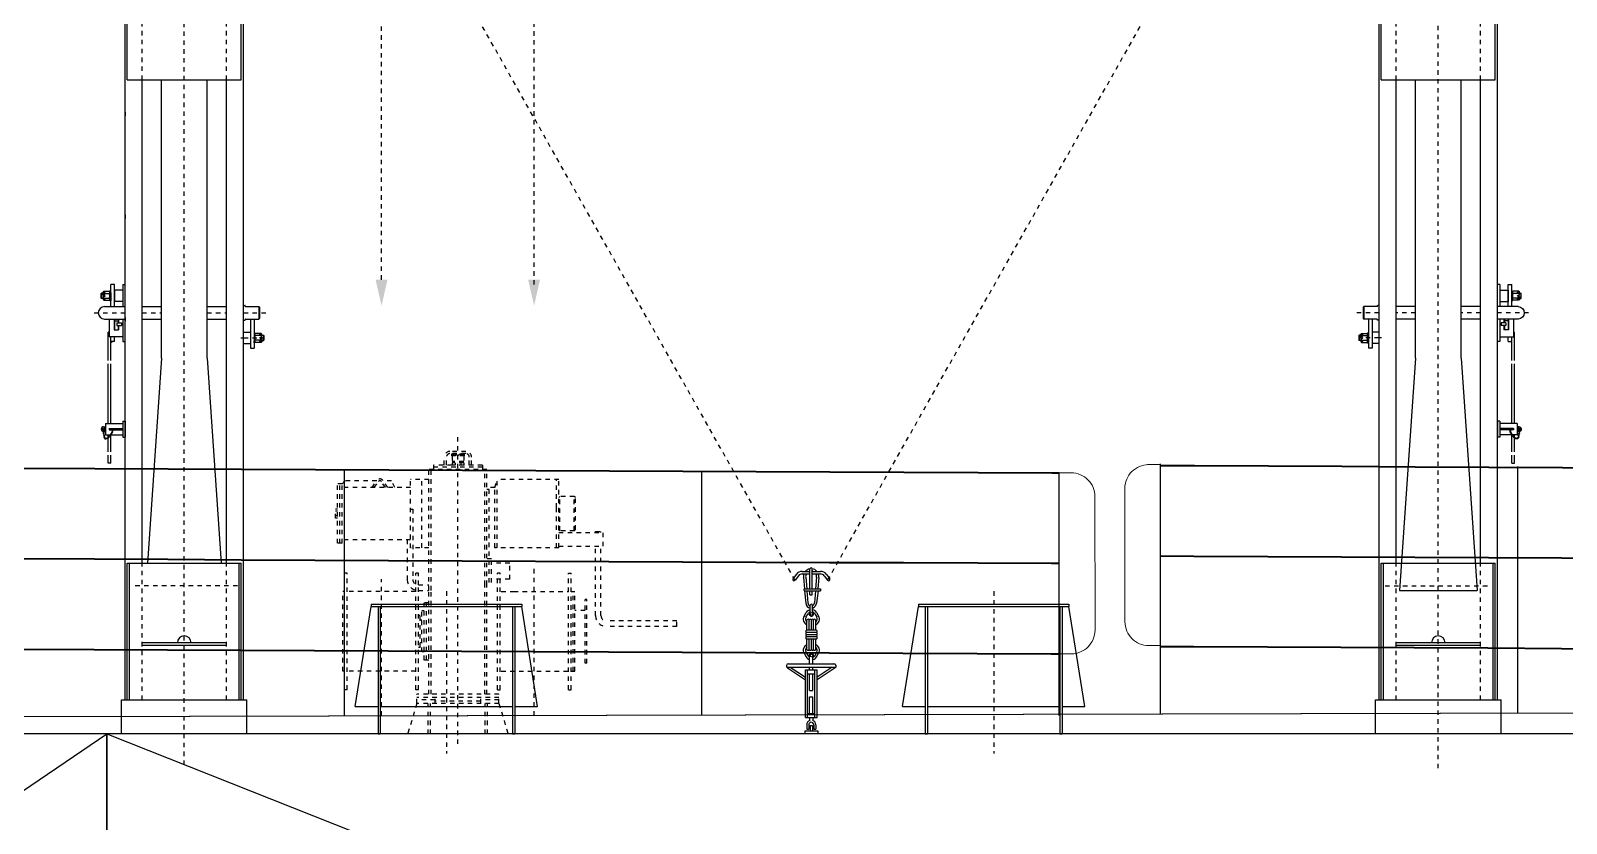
# Model space of a CAD drawing. Header units: millimetres. Extents: x -4 to 3776, y -4 to 4079.
# Drawn here: x 308.68 to 343.21, y 494.45 to 512.28 of the extents above; entities that cross this region are included whole.
import ezdxf
from ezdxf import colors
from ezdxf.entities.mleader import LeaderData, LeaderLine
from ezdxf.math import Vec2, Vec3

# ---------------------------------------------------------------- set-up
doc = ezdxf.new("R2010")
doc.units = ezdxf.units.MM
for name, pattern in [('CEN1', [2, 1, -0.4, 0.2, -0.4]), ('CENTER', [2, 1.25, -0.25, 0.25, -0.25]), ('CENTERX2', [4, 2.5, -0.5, 0.5, -0.5]), ('DASHED', [0.75, 0.5, -0.25]), ('PHANTOM', [2.5, 1.25, -0.25, 0.25, -0.25, 0.25, -0.25]), ('PHANTOM2', [1.25, 0.625, -0.125, 0.125, -0.125, 0.125, -0.125])]:
    doc.linetypes.add(name, pattern=pattern)
for name, color, linetype in [('03-input', 3, 'Continuous'), ('05-center', 6, 'CEN1'), ('06-text', 2, 'Continuous'), ('BK_kedu', 255, 'Continuous'), ('EDGE', 7, 'Continuous'), ('ER', 7, 'Continuous'), ('FURN', 4, 'Continuous'), ('HOLD3', 7, 'Continuous')]:
    doc.layers.add(name, color=color, linetype=linetype)
doc.layers.add('MODIFY_O_3', color=6, linetype='PHANTOM2', lineweight=13)
doc.layers.add('边界线', color=1, linetype='Continuous', lineweight=40)
doc.styles.get("Standard").update_dxf_attribs({"font": 'arial.ttf'})

# ---------------------------------------------------------------- blocks, each defined once
blk = doc.blocks.new('A$C2B2C7553')
at = {"layer": '03-input', "color": 3, "linetype": 'PHANTOM'}
for p, q in [((572.5, 1283.7), (502.5, 1283.7)), ((430, 1223.7), (430, 1203.7)), ((512, 1223.7), (430, 1223.7)), ((645, 1213.7), (430, 1213.7)), ((477.5, 1223.7), (477.5, 1258.7)), ((487.5, 1223.7), (487.5, 1258.7)), ((572.5, 1273.7), (502.5, 1273.7)), ((563, 1223.7), (505.6, 1223.7)), ((516.9, 1271.7), (510, 1263.7)), ((510, 1271.7), (510, 1263.7)), ((565, 1271.7), (510, 1271.7)), ((565, 1263.7), (510, 1263.7)), ((512, 1263.7), (512, 1239.9)), ((563, 1239.9), (512, 1239.9)), ((563, 1233.7), (512, 1233.7)), ((512, 1233.7), (512, 1223.7)), ((523.8, 1263.7), (516.9, 1271.7)), ((518.7, 1239.9), (518.7, 1233.7)), ((530.6, 1271.7), (523.8, 1263.7)), ((524.9, 1233.7), (524.9, 1223.7)), ((537.5, 1263.7), (530.6, 1271.7)), ((537.5, 1263.7), (544.4, 1271.7)), ((544.4, 1271.7), (551.2, 1263.7)), ((550.1, 1233.7), (550.1, 1223.7)), ((551.2, 1263.7), (558.1, 1271.7)), ((556.3, 1239.9), (556.3, 1233.7)), ((558.1, 1271.7), (565, 1263.7)), ((563, 1263.7), (563, 1239.9)), ((563, 1233.7), (563, 1223.7)), ((645, 1223.7), (563, 1223.7)), ((565, 1271.7), (565, 1263.7)), ((587.5, 1223.7), (587.5, 1258.7)), ((597.5, 1223.7), (597.5, 1258.7)), ((645, 1223.7), (645, 1203.7)), ((30, 1140.7), (40.9, 1154.4)), ((181.4, 1154.4), (40.9, 1154.4)), ((160.9, 1125.7), (182.5, 1155.9)), ((170.7, 1125.7), (189, 1151.3)), ((220.3, 1125.7), (202, 1151.3)), ((230.2, 1125.7), (208.6, 1155.9)), ((246.5, 1154.4), (209.6, 1154.4)), ((260.2, 1125.7), (246.5, 1154.4)), ((330, 860.6), (330, 1160.7)), ((410, 1160.7), (330, 1160.7)), ((380, 860.7), (380, 1160.7)), ((410, 673.7), (410, 1203.7)), ((665, 1203.7), (410, 1203.7)), ((420, 673.7), (420, 1203.7)), ((655, 697.7), (655, 1203.7)), ((665, 697.7), (665, 1203.7)), ((700, 1125.7), (710, 1160.7)), ((710, 860.7), (710, 1160.7)), ((980, 1160.7), (710, 1160.7)), ((970, 1036.7), (970, 1160.7)), ((980, 860.7), (980, 1160.7)), ((30, 1140.7), (10, 1140.7)), ((10, 880.7), (10, 1140.7)), ((20, 880.7), (20, 1140.7)), ((30, 880.7), (30, 1140.7)), ((330, 1125.7), (30, 1125.7)), ((700, 1125.7), (665, 1125.7)), ((675, 1116.4), (665, 1116.4)), ((675, 707.7), (675, 1116.4)), ((700, 860.7), (700, 1125.7)), ((985, 1085.7), (980, 1080.7)), ((985, 935.7), (985, 1085.7)), ((1048, 1085.7), (985, 1085.7)), ((1053, 1080.7), (1048, 1085.7)), ((1048, 935.7), (1048, 1085.7)), ((1053, 940.7), (1053, 1080.7)), ((10, 1030.7), (0, 1030.7)), ((0, 990.7), (0, 1030.7)), ((10, 1020.7), (0, 1020.7)), ((330, 1030.2), (339.5, 1030.2)), ((339.5, 1030.2), (339.5, 721.7)), ((970, 860.7), (970, 1036.7)), ((10, 1000.7), (0, 1000.7)), ((10, 990.7), (0, 990.7)), ((30, 880.7), (10, 880.7)), ((330, 895.7), (30, 895.7)), ((315.5, 895.7), (315.5, 721.7)), ((985, 935.7), (980, 940.7)), ((980, 927.5), (1175, 927.5)), ((1048, 935.7), (985, 935.7)), ((1053, 940.7), (1048, 935.7)), ((1141, 927.5), (1141, 932.5)), ((1141, 932.5), (1165, 932.5)), ((1165, 927.5), (1165, 932.5)), ((1175, 867.5), (1175, 927.5)), ((410, 860.7), (330, 860.7)), ((685, 812.5), (665, 812.5)), ((685, 707.7), (685, 812.5)), ((980, 860.7), (700, 860.7)), ((980, 867.5), (1175, 867.5)), ((1141, 563.5), (1141, 867.5)), ((1165, 563.5), (1165, 867.5)), ((52.5, 749.7), (40.5, 749.7)), ((40.5, 237.7), (40.5, 749.7)), ((52.5, 237.7), (52.5, 749.7)), ((352.5, 700.3), (352.5, 749.7)), ((364.5, 749.7), (352.5, 749.7)), ((364.5, 697.7), (364.5, 749.7)), ((765, 792.5), (685, 792.5)), ((710.5, 237.7), (710.5, 749.7)), ((722.5, 749.7), (710.5, 749.7)), ((722.5, 237.7), (722.5, 749.7)), ((765, 722.5), (765, 792.5)), ((1022.5, 749.7), (1034.5, 749.7)), ((1022.5, 237.7), (1022.5, 749.7)), ((1034.5, 237.7), (1034.5, 749.7)), ((352.5, 237.7), (352.5, 700.3)), ((364.5, 697.7), (410, 697.7)), ((364.5, 237.7), (364.5, 697.7)), ((364.5, 673.7), (410, 673.7)), ((410, 217.7), (410, 673.7)), ((420, 217.7), (420, 673.7)), ((655, 217.7), (655, 697.7)), ((665, 217.7), (665, 697.7)), ((765, 722.5), (685, 722.5)), ((710.5, 707.7), (710.5, 722.5)), ((722.5, 707.7), (722.5, 722.5)), ((40.5, 668.7), (32.5, 668.7)), ((32.5, 318.7), (32.5, 668.7)), ((352.5, 668.7), (52.5, 668.7)), ((410, 619.2), (390, 619.2)), ((390, 368.2), (390, 619.2)), ((400, 368.2), (400, 619.2)), ((727.5, 668.7), (781.1, 668.7)), ((782.5, 668.7), (1022.5, 668.7)), ((1034.5, 668.7), (1049.8, 668.7)), ((1042.5, 318.7), (1042.5, 668.7)), ((1049.8, 318.7), (1049.8, 668.7)), ((1102.5, 633.7), (1095.8, 633.7)), ((1095.8, 353.7), (1095.8, 633.7)), ((1102.5, 353.7), (1102.5, 633.7)), ((372.5, 563.7), (364.5, 563.7)), ((372.5, 423.7), (372.5, 563.7)), ((380, 543.7), (372.5, 543.7)), ((390, 583.7), (380, 583.7)), ((380, 403.7), (380, 583.7)), ((1095.8, 585.2), (1049.8, 585.2)), ((1497.5, 539.5), (1189, 539.5)), ((1497.5, 515.5), (1497.5, 539.5)), ((1497.5, 515.5), (1189, 515.5)), ((372.5, 423.7), (364.5, 423.7)), ((380, 443.7), (372.5, 443.7)), ((390, 403.7), (380, 403.7)), ((410, 368.2), (390, 368.2)), ((1095.8, 402.2), (1049.8, 402.2)), ((1102.5, 353.7), (1095.8, 353.7)), ((40.5, 318.7), (32.5, 318.7)), ((352.5, 318.7), (52.5, 318.7)), ((727.5, 318.7), (1022.5, 318.7)), ((1034.5, 318.7), (1049.8, 318.7)), ((52.5, 237.7), (40.5, 237.7)), ((364.5, 237.7), (352.5, 237.7)), ((522.5, 217.7), (357.5, 217.7)), ((357.5, 177.7), (357.5, 217.7)), ((717.5, 203.7), (357.5, 203.7)), ((437.5, 177.7), (437.5, 203.7)), ((717.5, 217.7), (522.5, 217.7)), ((637.5, 177.7), (637.5, 203.7)), ((710.5, 237.7), (722.5, 237.7)), ((717.5, 177.7), (717.5, 217.7)), ((1022.5, 237.7), (1034.5, 237.7)), ((357.5, 177.7), (317.5, 43.7)), ((437.5, 193.7), (357.5, 193.7)), ((717.5, 177.7), (357.5, 177.7)), ((407.5, 43.7), (407.5, 177.7)), ((417.5, 43.7), (417.5, 177.7)), ((637.5, 187.7), (437.5, 187.7)), ((717.5, 193.7), (637.5, 193.7)), ((657.5, 43.7), (657.5, 177.7)), ((667.5, 43.7), (667.5, 177.7)), ((717.5, 177.7), (757.5, 43.7)), ((757.5, 43.7), (317.5, 43.7))]:
    blk.add_line(p, q, dxfattribs=at)
for centre, radius, start, end in [((502.5, 1258.7), 25, 90, 180), ((572.5, 1258.7), 25, 0, 90), ((502.5, 1258.7), 15, 90, 180), ((572.5, 1258.7), 15, 0, 90), ((195.5, 1146.6), 16, 35.55571, 144.44429), ((195.5, 1146.6), 8, 35.55571, 144.44429), ((363.5, 721.7), 48, 180, 256.75199), ((363.5, 721.7), 24, 180, 242.72039), ((1189, 563.5), 48, 180, 270), ((1189, 563.5), 24, 180, 270)]:
    blk.add_arc(centre, radius, start, end, dxfattribs=at)
at = {"layer": '05-center'}
for p, q in [((537.5, 0), (537.5, 1345.4)), ((872.5, 124.1), (872.5, 778)), ((202.5, 124.1), (202.5, 722.7))]:
    blk.add_line(p, q, dxfattribs=at)
blk = doc.blocks.new('STOP2_0_0')
at = {"layer": '03-input', "color": 3, "linetype": 'Continuous'}
for p, q in [((-362.4, 87), (-363.9, 85.5)), ((-363.9, 64.5), (-363.9, 85.5)), ((-362.4, 87), (-362.4, 63)), ((-355.5, 87), (-362.4, 87)), ((-355.5, 77.8), (-355.5, 91.5)), ((-348.6, 91.5), (-355.5, 91.5)), ((-355.5, 88.2), (-348.6, 88.2)), ((-348.6, 77.8), (-355.5, 77.8)), ((-348.6, 72.2), (-355.5, 72.2)), ((-355.5, 72.2), (-355.5, 58.5)), ((-352.7, 94.8), (-328.8, 94.8)), ((-352.7, 84.9), (-328.8, 84.9)), ((-322, 97), (-326, 97)), ((-326, 97), (-326, 87.5)), ((-326, 75), (-326, 89.8)), ((-326, 87.5), (-326, 62.5)), ((-326, 75), (-326, 60.2)), ((-322, 27.5), (-322, 125)), ((-306, 125), (-322, 125)), ((-322, 87.5), (-322, 97)), ((-322, 87.5), (-322, 62.5)), ((-306, 27.5), (-306, 125)), ((-270, 100), (-306, 100)), ((-306, 100), (-306, 50)), ((-270, 125), (-270, 27.5)), ((-270, 125), (-260, 125)), ((-260, 27.5), (-260, 125)), ((-363.9, 64.5), (-362.4, 63)), ((-355.5, 63), (-362.4, 63)), ((-355.5, 61.8), (-348.6, 61.8)), ((-348.6, 58.5), (-355.5, 58.5)), ((-352.7, 65.1), (-328.8, 65.1)), ((-352.7, 55.2), (-328.8, 55.2)), ((-349.6, 27.5), (-260, 27.5)), ((-326, 53), (-326, 62.5)), ((-322, 53), (-326, 53)), ((-322, 62.5), (-322, 53)), ((-270, 50), (-306, 50)), ((-185, 27.5), (-100, 27.5)), ((100, 27.5), (185, 27.5)), ((260, 32.5), (265.5, 32.5)), ((269.5, 27.5), (327, 27.5)), ((327, 27.5), (327, -27.5)), ((330, 24.5), (327, 27.5)), ((330, 24.5), (330, -24.5)), ((-349.6, -27.5), (-260, -27.5)), ((-330, -27.5), (-330, -105)), ((-308, -27.5), (-308, -75)), ((-306, -27.5), (-306, -75)), ((-306, -35), (-290, -35)), ((-296, -44), (-296, -56)), ((-296, -44), (-276, -44)), ((-296, -56), (-276, -56)), ((-290, -27.5), (-290, -44)), ((-290, -56), (-290, -75)), ((-288, -27.5), (-288, -44)), ((-288, -56), (-288, -75)), ((-276, -44), (-276, -56)), ((-270, -27.5), (-270, -125)), ((-260, -125), (-260, -27.5)), ((-260, -125), (-260, -27.5)), ((-185, -27.5), (-100, -27.5)), ((100, -27.5), (185, -27.5)), ((260, -32.5), (265.5, -32.5)), ((267.5, -29.5), (267.5, -30.5)), ((269.5, -27.5), (327, -27.5)), ((290, -27.5), (290, -155)), ((306, -27.5), (306, -155)), ((330, -24.5), (327, -27.5)), ((-334, -209.3), (-334, -85)), ((-330, -85), (-334, -85)), ((-270, -105), (-330, -105)), ((-322, -209.3), (-322, -105)), ((-322, -130.5), (-316.5, -125)), ((-306, -125), (-322, -125)), ((-308, -75), (-288, -75)), ((-306, -125), (-306, -105)), ((-270, -125), (-260, -125)), ((260, -85), (290, -85)), ((310, -88), (306, -88)), ((306, -88), (306, -97.5)), ((306, -97.5), (306, -122.5)), ((306, -132), (306, -122.5)), ((310, -132), (306, -132)), ((310, -97.5), (310, -88)), ((310, -97.5), (310, -122.5)), ((310, -122.5), (310, -132)), ((339.5, -98), (347.5, -98)), ((339.5, -122), (347.5, -122)), ((347.5, -98), (347.5, -122)), ((347.5, -98), (349, -99.5)), ((349, -120.5), (347.5, -122)), ((349, -99.5), (349, -120.5)), ((260, -135), (290, -135)), ((290, -155), (306, -155)), ((-334, -485), (-334, -224.3)), ((-322, -485), (-322, -224.3)), ((-359, -510), (-355.7, -518)), ((-357.2, -518), (-357.2, -520.9)), ((-356.1, -527.1), (-355.6, -530)), ((-354.7, -526.8), (-355.7, -520.9)), ((-354.2, -518), (-354.2, -520.9)), ((-354.1, -529.7), (-352.5, -535.6)), ((-354, -500), (-346, -500)), ((-354, -520), (-346, -520)), ((-354, -535.8), (-353.5, -538.7)), ((-353.2, -526.6), (-352.7, -529.5)), ((-352, -500), (-352, -520)), ((-352, -538.4), (-351.7, -544.7)), ((-351, -535.3), (-350.5, -538.2)), ((-346, -485), (-346, -535)), ((-346, -485), (-270, -485)), ((-346, -535), (-270, -535)), ((-334, -609.3), (-334, -535)), ((-330, -507), (-270, -507)), ((-330, -507), (-330, -513)), ((-330, -513), (-270, -513)), ((-327.3, -536.7), (-329.5, -538.6)), ((-322, -533.8), (-326.3, -537.8)), ((-321.7, -530.5), (-323.3, -533)), ((-322, -609.3), (-322, -535)), ((-319.2, -532.1), (-320.8, -534.6)), ((-317.3, -525.9), (-320.5, -531.3)), ((-317.6, -522.6), (-318.7, -525.4)), ((-316.1, -514.3), (-316.6, -517.2)), ((-315.1, -517.5), (-316.2, -523.2)), ((-314.8, -523.7), (-315.9, -526.5)), ((-314.6, -514.6), (-312.7, -507)), ((-313.1, -514.9), (-313.6, -517.8)), ((-270, -475), (-270, -545)), ((-270, -475), (-260, -475)), ((-260, -475), (-260, -545)), ((-353.1, -545.2), (-352, -548)), ((-350.6, -547.4), (-347.8, -551.3)), ((-350.3, -544.1), (-349.2, -546.9)), ((-348.1, -552.7), (-345.3, -553.5)), ((-347.4, -549.8), (-344.5, -550.6)), ((-344.9, -552), (-339.5, -551.1)), ((-339.9, -549.7), (-337.1, -548.8)), ((-339, -552.5), (-336.2, -551.7)), ((-333, -546.9), (-336.6, -550.3)), ((-332.4, -543.6), (-334.2, -545.9)), ((-330, -545.5), (-331.9, -547.8)), ((-331.2, -544.6), (-328.5, -539.8)), ((-325.3, -538.9), (-327.5, -540.9)), ((-270, -545), (-260, -545)), ((-334, -660), (-334, -624.3)), ((-322, -660), (-334, -660)), ((-322, -660), (-322, -624.3))]:
    blk.add_line(p, q, dxfattribs=at)
at = {"layer": '03-input', "color": 3, "linetype": 'CENTER'}
for p, q in [((248.5, -110), (260, -110)), ((-359, -505.2), (-359, -514.6))]:
    blk.add_line(p, q, dxfattribs=at)
at = {"layer": '03-input', "color": 3, "linetype": 'CEN1', "ltscale": 0.4}
blk.add_line((260, -110), (350.7, -110), dxfattribs=at)
at = {"layer": '03-input', "color": 3, "linetype": 'Continuous'}
blk.add_circle((-359, -510), 3, dxfattribs=at)
for centre, radius, start, end in [((-348, 87.9), 8.34, 124.75177, 154.75177), ((-348, 91.7), 8.34, 205.24823, 235.24823), ((-340.8, 76.1), 14.8, 143.65013, 173.65013), ((-340.8, 73.9), 14.8, 186.34987, 216.34987), ((-349.3, 89.8), 1.78, 292.55303, 67.44697), ((-351.5, 75), 3.99, 316.39718, 43.60282), ((-331.8, 89.8), 5.78, 301.12449, 58.87551), ((-344.9, 75), 18.9, 328.48507, 31.51493), ((-349.6, 0), 27.5, 90, 270), ((-348, 58.3), 8.34, 124.75177, 154.75177), ((-348, 62.1), 8.34, 205.24823, 235.24823), ((-349.3, 60.2), 1.78, 292.55303, 67.44697), ((-331.8, 60.2), 5.78, 301.12449, 58.87551), ((265.5, 30.5), 2, 345.52249, 90), ((269.4, 29.5), 2, 165.52249, 270), ((265.5, -30.5), 2, 270, 0), ((269.5, -29.5), 2, 90, 180), ((-354, -510), 10, 90, 270), ((-355.7, -518), 1.5, 0, 180), ((-355.7, -520.9), 1.5, 180, 0), ((-354.7, -526.8), 1.5, 10.18533, 190.18533), ((-354.1, -529.7), 1.5, 190.18533, 10.18533), ((-352.5, -535.6), 1.5, 10.18533, 190.18533), ((-352, -538.4), 1.5, 190.18533, 10.18533), ((-328.5, -539.8), 1.5, 132.5261, 312.5261), ((-326.3, -537.8), 1.5, 312.5261, 132.5261), ((-322, -533.8), 1.5, 147.418, 327.418), ((-320.5, -531.3), 1.5, 327.418, 147.418), ((-317.3, -525.9), 1.5, 158.29627, 338.29627), ((-316.2, -523.2), 1.5, 338.29627, 158.29627), ((-315.1, -517.5), 1.5, 169.9656, 349.9656), ((-314.6, -514.6), 1.5, 349.9656, 169.9656), ((-351.7, -544.7), 1.5, 21.18135, 201.18135), ((-350.6, -547.4), 1.5, 201.18135, 21.18135), ((-347.8, -551.3), 1.5, 74.5736, 254.5736), ((-344.9, -552), 1.5, 254.5736, 74.5736), ((-339.5, -551.1), 1.5, 106.46423, 286.46423), ((-336.6, -550.3), 1.5, 286.46423, 106.46423), ((-333, -546.9), 1.5, 140.93892, 320.93892), ((-331.2, -544.6), 1.5, 320.93892, 140.93892)]:
    blk.add_arc(centre, radius, start, end, dxfattribs=at)
at = {"layer": '05-center', "ltscale": 0.4}
for p, q in [((-394.8, 0), (-260, 0)), ((-185, 0), (-100, 0)), ((100, 0), (185, 0)), ((260, 0), (359, 0))]:
    blk.add_line(p, q, dxfattribs=at)
blk = doc.blocks.new('GB6178$NUTS$24-1')
at = {"layer": '03-input', "color": 3, "linetype": 'Continuous'}
for p, q in [((-19.8, 26.7), (-19.8, 2.8)), ((-2.8, 29.5), (-16.5, 29.5)), ((-16.5, 22.6), (-16.5, 29.5)), ((0, 0), (-14.8, 0)), ((-13.2, 29.5), (-13.2, 22.6)), ((-9.9, 26.7), (-9.9, 2.8)), ((-2.8, 22.6), (-2.8, 29.5)), ((0, 0), (14.8, 0)), ((2.8, 29.5), (16.5, 29.5)), ((2.8, 22.6), (2.8, 29.5)), ((9.9, 26.7), (9.9, 2.8)), ((13.2, 29.5), (13.2, 22.6)), ((16.5, 22.6), (16.5, 29.5)), ((19.8, 26.7), (19.8, 2.8))]:
    blk.add_line(p, q, dxfattribs=at)
for centre, radius, start, end in [((-12.9, 22), 8.34, 115.24823, 145.24823), ((-14.8, 5.8), 5.78, 211.12449, 328.87551), ((-14.8, 23.3), 1.78, 202.55303, 337.44697), ((-16.7, 22), 8.34, 34.75177, 64.75177), ((-1.1, 14.8), 14.8, 96.34987, 126.34987), ((0, 18.9), 18.9, 238.48507, 301.51493), ((0, 25.5), 3.99, 226.39718, 313.60282), ((1.1, 14.8), 14.8, 53.65013, 83.65013), ((16.7, 22), 8.34, 115.24823, 145.24823), ((14.8, 5.8), 5.78, 211.12449, 328.87551), ((14.8, 23.3), 1.78, 202.55303, 337.44697), ((12.9, 22), 8.34, 34.75177, 64.75177)]:
    blk.add_arc(centre, radius, start, end, dxfattribs=at)
blk.add_point((0, 0), dxfattribs=at)
blk = doc.blocks.new('A$C5D240B4B')
at = {"layer": '03-input', "color": 3, "linetype": 'Continuous'}
blk.add_point((685, 735), dxfattribs=at)
blk.add_point((685, 735), dxfattribs=at)
at = {"layer": '03-input', "color": 3, "linetype": 'Continuous', "xscale": -1}
blk.add_blockref('STOP2_0_0', (359, 660), dxfattribs=at)
at = {"layer": '03-input', "color": 3, "linetype": 'Continuous', "rotation": 90}
blk.add_blockref('GB6178$NUTS$24-1', (49, 550), dxfattribs=at)
blk = doc.blocks.new('05')
at = {"layer": '03-input', "color": 3, "linetype": 'Continuous'}
for p, q in [((-2923, 273), (-2840, 336)), ((-2894, 235), (-2811, 298)), ((-1283, -414), (-1283, 415)), ((-1223, -449), (-1223, 449)), ((-1223, 384), (-1039, 107)), ((-1210, 437), (-991, 107)), ((-2654, 16), (-3020, 16)), ((-2973, 16), (-2973, 171)), ((-2925, 16), (-2925, 171)), ((-2866, 96), (-2654, 78)), ((-2860, 136), (-2654, 119)), ((-2654, -124), (-2654, 167)), ((-2654, 167), (-2614, 167)), ((-2618, 124), (-2392, 97)), ((-2614, -121), (-2614, 167)), ((-2614, 75), (-2398, 57)), ((-2546, 16), (-2614, 16)), ((-2546, -24), (-2546, 16)), ((-2230, 22), (-2357, 22)), ((-2219, 97), (-2154, 134)), ((-2199, 62), (-2134, 100)), ((-1895, 81), (-2084, 81)), ((-1895, 41), (-2084, 41)), ((-1895, 1), (-2084, 1)), ((-1895, 95), (-1895, -88)), ((-1855, 95), (-1855, -88)), ((-1815, 95), (-1815, -88)), ((-1775, 95), (-1775, -88)), ((-1735, 95), (-1735, -88)), ((-1546, 81), (-1735, 81)), ((-1546, 41), (-1735, 41)), ((-1546, 1), (-1735, 1)), ((-1430, 62), (-1495, 100)), ((-1486, 0), (-1486, 0)), ((-1410, 97), (-1475, 134)), ((-1283, 30), (-1404, 30)), ((-1170, 30), (-1223, 30)), ((-304, 107), (-1170, 107)), ((-1170, -107), (-1170, 107)), ((-304, 67), (-1170, 67)), ((-1100, -67), (-1100, 67)), ((-797, 30), (-1100, 30)), ((-797, -30), (-797, 30)), ((-375, 30), (-678, 30)), ((-678, -30), (-678, 30)), ((-375, -67), (-375, 67)), ((-304, -107), (-304, 107)), ((-304, 30), (-246, 30)), ((-304, 30), (-246, 30)), ((-168, 83), (-87, 83)), ((-168, 46), (-87, 46)), ((-153, 21), (-60, 21)), ((-153, -20), (-153, 21)), ((-87, 46), (-87, 83)), ((-60, -119), (-60, 119)), ((-60, 119), (0, 119)), ((0, 119), (0, -119)), ((-2654, -24), (-3020, -24)), ((-2973, -168), (-2973, -24)), ((-2925, -168), (-2925, -24)), ((-2923, -269), (-2840, -333)), ((-2894, -231), (-2811, -295)), ((-2866, -101), (-2654, -84)), ((-2860, -141), (-2654, -124)), ((-2546, -24), (-2614, -24)), ((-2614, -80), (-2398, -63)), ((-2614, -121), (-2392, -102)), ((-2230, -18), (-2357, -18)), ((-2154, -131), (-2219, -94)), ((-2134, -97), (-2199, -59)), ((-1895, -39), (-2084, -39)), ((-1895, -79), (-2084, -79)), ((-1546, -39), (-1735, -39)), ((-1546, -79), (-1735, -79)), ((-1495, -97), (-1430, -59)), ((-1475, -131), (-1410, -94)), ((-1283, -30), (-1408, -30)), ((-1170, -30), (-1223, -30)), ((-1223, -384), (-1039, -107)), ((-1210, -436), (-991, -107)), ((-304, -67), (-1170, -67)), ((-304, -107), (-1170, -107)), ((-797, -30), (-1100, -30)), ((-375, -30), (-678, -30)), ((-304, -30), (-246, -30)), ((-304, -30), (-246, -30)), ((-168, -47), (-87, -47)), ((-168, -84), (-87, -84)), ((-153, -20), (-60, -20)), ((-87, -84), (-87, -47)), ((-60, -119), (0, -119))]:
    blk.add_line(p, q, dxfattribs=at)
for centre in [(-2195, 2), (-1433, 2)]:
    blk.add_circle(centre, 24.8, dxfattribs=at)
for centre, radius, start, end in [((-2825, 317), 24, 307.51, 127.51), ((-1243, 415), 40, 33.5749, 180), ((-3016, -4), 20.3, 100.5275, 260.5275), ((-2881, -3), 140, 130.8992, 172.314), ((-2881, -3), 100, 156.4372, 169.2081), ((-2845, 171), 128, 127.51, 180), ((-2845, 171), 80, 127.51, 180), ((-2881, -3), 140, 81.203, 108.1722), ((-2881, -3), 100, 79.8797, 115.8886), ((-2400, -3), 60, 23.8813, 88.4138), ((-2400, -3), 100, 14.0581, 85.3942), ((-2351, 2), 20.7, 105, 255), ((-2164, 2), 110, 120, 169.5243), ((-2164, 2), 70, 120, 163.3985), ((-2195, 2), 40.6, 209.5091, 150.4909), ((-2099, 39), 110, 22.0868, 120), ((-2099, 39), 70, 36.219, 120), ((-2078, 61), 20.7, 105, 255), ((-2078, 21), 20.7, 105, 255), ((-2078, -19), 20.7, 105, 255), ((-1875, 89), 20.7, 15, 165), ((-1835, 89), 20.7, 15, 165), ((-1795, 89), 20.7, 15, 165), ((-1755, 89), 20.7, 15, 165), ((-1530, 39), 110, 60, 157.9132), ((-1530, 39), 70, 60, 143.781), ((-1551, 61), 20.7, 285, 75), ((-1551, 21), 20.7, 285, 75), ((-1551, -19), 20.7, 285, 75), ((-1433, 2), 40.6, 44.715, 309.2762), ((-1465, 2), 70, 24.0867, 60), ((-1465, 2), 110, 15.0529, 60), ((-168, 0), 83.4, 90, 158.405), ((-168, 0), 46.7, 90, 186.9236), ((-2881, -3), 140, 188.7411, 229.1008), ((-2881, -3), 100, 192.284, 203.5628), ((-2845, -168), 128, 180, 232.49), ((-2881, -3), 100, 244.1114, 280.1203), ((-2881, -3), 140, 251.8278, 278.797), ((-2845, -168), 80, 180, 232.49), ((-2634, -117), 20.8, 199.7209, 349.7209), ((-2400, -3), 60, 271.5862, 344.8217), ((-2400, -3), 100, 274.6058, 350.9617), ((-2164, 2), 110, 190.4757, 240), ((-2164, 2), 70, 196.6015, 240), ((-2099, -36), 110, 240, 336.6921), ((-2099, -36), 70, 240, 321.5545), ((-2078, -59), 20.7, 105, 255), ((-1875, -82), 20.7, 195, 345), ((-1835, -82), 20.7, 195, 345), ((-1795, -82), 20.7, 195, 345), ((-1755, -82), 20.7, 195, 345), ((-1530, -36), 110, 203.3079, 300), ((-1530, -36), 70, 218.4455, 300), ((-1551, -59), 20.7, 285, 75), ((-1465, 2), 70, 300, 333.3189), ((-1465, 2), 110, 300, 343.3967), ((-168, 0), 83.4, 200.5839, 270), ((-168, 0), 46.7, 186.9236, 270), ((-2825, -314), 24, 232.49, 52.49), ((-1243, -414), 40, 180, 326.4251)]:
    blk.add_arc(centre, radius, start, end, dxfattribs=at)
blk = doc.blocks.new('艇架正视')
at = {"linetype": 'CEN1', "ltscale": 2}
for p, q in [((2679.1, 674.5), (118.5, 5211.3)), ((2821.6, 674.5), (5381.5, 5211.3)), ((865, 1993), (865, 3346)), ((1535, 1971.5), (1535, 3346))]:
    blk.add_line(p, q, dxfattribs=at)
at = {"layer": '03-input', "color": 3, "linetype": 'Continuous'}
for p, q in [((-260, 150), (-260, 4116)), ((-250, 2870), (-250, 4116)), ((250, 2870), (250, 4116)), ((260, 150), (260, 4116)), ((5240, 150), (5240, 4116)), ((5250, 2870), (5250, 4116)), ((5750, 2870), (5750, 4116)), ((5760, 150), (5760, 4116)), ((-250, 2870), (250, 2870)), ((-185, 750), (-185, 2870)), ((-100, 1648.9), (-100, 2870)), ((100, 1648.9), (100, 2870)), ((185, 750), (185, 2870)), ((5250, 2870), (5750, 2870)), ((5315, 750), (5315, 2870)), ((5400, 1648.9), (5400, 2870)), ((5600, 1648.9), (5600, 2870)), ((5685, 750), (5685, 2870)), ((-260, 2728), (-260, 2712)), ((-260, 2278), (-260, 2262)), ((-260, 1828), (-260, 1812)), ((-100, 1648.9), (-161.7, 750)), ((100, 1648.9), (161.7, 750)), ((5400, 1648.9), (5330, 629.7)), ((5600, 1648.9), (5670, 629.7)), ((-250, 750), (250, 750)), ((-250, 150), (-250, 750)), ((-240, 150), (-240, 750)), ((240, 150), (240, 750)), ((250, 150), (250, 750)), ((5250, 150), (5250, 750)), ((5250, 750), (5750, 750)), ((5260, 150), (5260, 750)), ((5740, 150), (5740, 750)), ((5750, 150), (5750, 750)), ((5330, 629.7), (5670, 629.7)), ((749.7, 120), (819.7, 560)), ((819.7, 570), (1479.7, 570)), ((819.7, 570), (819.7, 560)), ((819.7, 560), (1479.7, 560)), ((819.7, 560), (820.3, 559.1)), ((849.7, 560), (849.7, 120)), ((859.7, 560), (859.7, 120)), ((1439.7, 560), (1439.7, 120)), ((1449.7, 560), (1449.7, 120)), ((1479.7, 570), (1479.7, 560)), ((1549.7, 120), (1479.7, 560)), ((3149.9, 120), (3219.9, 560)), ((3219.9, 570), (3219.9, 560)), ((3219.9, 570), (3879.9, 570)), ((3219.9, 560), (3220.6, 559.1)), ((3219.9, 560), (3879.9, 560)), ((3249.9, 560), (3249.9, 120)), ((3259.9, 560), (3259.9, 120)), ((3839.9, 560), (3839.9, 120)), ((3849.9, 560), (3849.9, 120)), ((3879.9, 570), (3879.9, 560)), ((3949.9, 120), (3879.9, 560)), ((185, 400), (-185, 400)), ((-185, 390), (185, 390)), ((5685, 400), (5315, 400)), ((5315, 390), (5685, 390)), ((-275, 0), (-275, 150)), ((-275, 150), (275, 150)), ((275, 0), (275, 150)), ((5225, 150), (5775, 150)), ((5225, 0), (5225, 150)), ((5775, 0), (5775, 150)), ((749.7, 120), (849.7, 120)), ((849.7, 120), (849.7, 0)), ((859.7, 120), (1439.7, 120)), ((859.7, 120), (859.7, 0)), ((1439.7, 120), (1439.7, 0)), ((1449.7, 120), (1549.7, 120)), ((1449.7, 120), (1449.7, 0)), ((3149.9, 120), (3249.9, 120)), ((3249.9, 120), (3249.9, 0)), ((3259.9, 120), (3259.9, 0)), ((3259.9, 120), (3839.9, 120)), ((3839.9, 120), (3839.9, 0)), ((3849.9, 120), (3849.9, 0)), ((3849.9, 120), (3949.9, 120)), ((849.7, 0), (859.7, 0)), ((849.7, 0), (859.7, 0)), ((1439.7, 0), (1449.7, 0)), ((1439.7, 0), (1449.7, 0)), ((3249.9, 0), (3259.9, 0)), ((3249.9, 0), (3259.9, 0)), ((3839.9, 0), (3849.9, 0)), ((3839.9, 0), (3849.9, 0))]:
    blk.add_line(p, q, dxfattribs=at)
at = {"layer": '03-input', "color": 3, "linetype": 'DASHED'}
for p, q in [((-185, 2870), (-185, 4116)), ((185, 2870), (185, 4116)), ((5315, 2870), (5315, 4116)), ((5685, 2870), (5685, 4116)), ((-185, 150), (-185, 750)), ((185, 150), (185, 750)), ((5315, 150), (5315, 750)), ((5685, 150), (5685, 750))]:
    blk.add_line(p, q, dxfattribs=at)
at = {"layer": '03-input', "color": 3, "linetype": 'CENTER'}
for p, q in [((233.4, 650), (-233.4, 650)), ((5266.6, 650), (5733.4, 650))]:
    blk.add_line(p, q, dxfattribs=at)
at = {"layer": '03-input', "color": 3, "linetype": 'Continuous'}
for centre in [(0, 400), (5500, 400)]:
    blk.add_arc(centre, 30, 0, 180, dxfattribs=at)
blk.add_point((5826, 1922.8), dxfattribs=at)
blk.add_point((5826, 1922.8), dxfattribs=at)
for points in [[(839.1, 1993), (873.5, 1993), (865.1, 1879.2)], [(891.1, 1993), (856.8, 1993), (865.1, 1879.2)], [(1508.1, 1993), (1542.5, 1993), (1534.2, 1879.2)], [(1560.2, 1993), (1525.8, 1993), (1534.2, 1879.2)]]:
    blk.add_solid(points, dxfattribs=at)
at = {"layer": '05-center', "ltscale": 2}
for p, q in [((0, -135.9), (0, 5895.5)), ((5500, -150.1), (5500, 5905.5)), ((1149.7, 626.3), (1149.7, -85.4)), ((3549.9, 626.3), (3549.9, -85.4))]:
    blk.add_line(p, q, dxfattribs=at)
at = {"layer": '03-input', "color": 3, "linetype": 'Continuous', "xscale": -1}
blk.add_blockref('A$C5D240B4B', (359, 1187.8), dxfattribs=at)
at = {"layer": '03-input', "color": 3, "linetype": 'Continuous', "rotation": 90}
blk.add_blockref('GB6178$NUTS$24-1', (5190, 1737.8), dxfattribs=at)
at = {"layer": '03-input', "color": 3, "linetype": 'Continuous'}
blk.add_blockref('A$C2B2C7553', (662.5, -43.7), dxfattribs=at)
at = {"layer": '03-input', "color": 3, "linetype": 'Continuous', "xscale": 0.2399999999906868, "yscale": 0.2399999999906868, "zscale": 0.2399999999906868, "rotation": 270}
blk.add_blockref('05', (2749.9, 0), dxfattribs=at)
at = {"layer": '05-center', "ltscale": 2, "xscale": -1}
blk.add_blockref('STOP2_0_0', (5500, 1847.8), dxfattribs=at)
blk = doc.blocks.new('A$C51D069F2')
at = {"color": 6, "linetype": 'CENTERX2', "ltscale": 1000}
for p, q in [((0, 0), (-54.4, 0.1)), ((-149.5, -660), (-150, -99.9)), ((-49.6, -760), (0.2, -760))]:
    blk.add_line(p, q, dxfattribs=at)
for centre, start, end in [((-50, -99.9), 90, 180), ((-49.6, -660), 180, 270)]:
    blk.add_arc(centre, 100, start, end, dxfattribs=at)
blk = doc.blocks.new('A$C61F7774A')
at = {"color": 6, "linetype": 'CENTERX2', "ltscale": 1000}
for p, q in [((0, 0), (50, 0)), ((150.5, -660.1), (149.9, -89.6)), ((0.2, -760), (50.5, -760.1))]:
    blk.add_line(p, q, dxfattribs=at)
for centre, start, end in [((50, -100), 0, 90), ((50.5, -660.1), 270, 0)]:
    blk.add_arc(centre, 100, start, end, dxfattribs=at)
blk = doc.blocks.new('langan')
at = {"layer": 'FURN', "color": 6}
for p, q in [((4353.535, 3931.094), (4353.535, 3936.719)), ((4361.571, 3931.117), (4361.571, 3936.658)), ((4369.606, 3931.117), (4369.606, 3936.61)), ((4377.642, 3931.117), (4377.642, 3936.576))]:
    blk.add_line(p, q, dxfattribs=at)
at = {"layer": '边界线', "color": 6}
for points in [[(4353.535, 3936.686), (4354.294, 3936.682), (4355.959, 3936.673), (4357.609, 3936.665), (4359.258, 3936.657), (4360.915, 3936.649), (4362.569, 3936.641), (4364.223, 3936.633), (4365.872, 3936.626), (4367.526, 3936.619), (4369.179, 3936.611), (4370.83, 3936.604), (4372.487, 3936.597), (4374.145, 3936.59), (4375.817, 3936.583), (4377.474, 3936.577), (4377.642, 3936.576)], [(4353.535, 3934.65), (4354.284, 3934.646), (4355.949, 3934.638), (4357.6, 3934.63), (4359.248, 3934.622), (4360.905, 3934.614), (4362.559, 3934.606), (4364.213, 3934.598), (4365.863, 3934.59), (4367.517, 3934.583), (4369.17, 3934.576), (4370.821, 3934.569), (4372.479, 3934.562), (4374.137, 3934.555), (4375.809, 3934.548), (4377.466, 3934.541), (4377.642, 3934.541)], [(4353.535, 3932.614), (4354.274, 3932.611), (4355.939, 3932.602), (4357.59, 3932.594), (4359.238, 3932.586), (4360.895, 3932.578), (4362.549, 3932.57), (4364.204, 3932.562), (4365.854, 3932.554), (4367.509, 3932.547), (4369.161, 3932.54), (4370.813, 3932.533), (4372.47, 3932.526), (4374.128, 3932.519), (4375.8, 3932.512), (4377.459, 3932.506), (4377.642, 3932.505)]]:
    blk.add_lwpolyline(points, dxfattribs=at)
at = {"layer": 'MODIFY_O_3', "color": 7, "linetype": 'ByBlock', "xscale": 0.005357140577806774, "yscale": 0.005357140577806774, "zscale": 0.005357140577806774}
for name, p in [('A$C51D069F2', (4353.535, 3936.703)), ('A$C61F7774A', (4377.642, 3936.576))]:
    blk.add_blockref(name, p, dxfattribs=at)

msp = doc.modelspace()

# ---------------------------------------------------------------- linework, layer by layer
at = {"layer": 'EDGE', "color": 29}
for points in [[(302.872, 496.844), (312.247, 496.864), (321.621, 496.885), (330.994, 496.905), (340.368, 496.925), (349.743, 496.946), (359.111, 496.966), (368.394, 496.985), (377.463, 497.004), (386.191, 497.02), (394.448, 497.034), (402.107, 497.045), (409.077, 497.052), (415.326, 497.058), (420.827, 497.062), (425.552, 497.068), (429.475, 497.076)], [(302.872, 496.844), (312.247, 496.864), (321.621, 496.885), (330.994, 496.905), (340.368, 496.925), (349.743, 496.946), (359.111, 496.966), (368.394, 496.985), (377.463, 497.004), (386.191, 497.02), (394.448, 497.034), (402.107, 497.045), (409.077, 497.052), (415.326, 497.058), (420.827, 497.062), (425.552, 497.068), (429.475, 497.076)], [(302.888, 496.844), (312.262, 496.864), (321.636, 496.885), (331.01, 496.905), (340.384, 496.925), (349.758, 496.946), (359.126, 496.966), (368.409, 496.985), (377.479, 497.004), (386.206, 497.02), (394.463, 497.034), (402.122, 497.045), (409.092, 497.052), (415.341, 497.058), (420.842, 497.062), (425.568, 497.068), (429.49, 497.076)], [(302.888, 496.844), (312.262, 496.864), (321.636, 496.885), (331.01, 496.905), (340.384, 496.925), (349.758, 496.946), (359.126, 496.966), (368.409, 496.985), (377.479, 497.004), (386.206, 497.02), (394.463, 497.034), (402.122, 497.045), (409.092, 497.052), (415.341, 497.058), (420.842, 497.062), (425.568, 497.068), (429.49, 497.076)]]:
    msp.add_lwpolyline(points, dxfattribs=at)
at = {"layer": 'ER', "color": 51}
msp.add_line((236.888, 446.46), (310.388, 496.46), dxfattribs=at)
for points in [[(310.388, 496.46), (309.135, 496.46), (305.464, 496.46), (299.624, 496.46), (292.013, 496.46), (283.149, 496.46), (273.638, 496.46), (264.126, 496.46), (255.263, 496.46), (247.651, 496.46), (241.811, 496.46), (238.14, 496.46), (236.888, 496.46)], [(310.388, 496.46), (309.135, 496.46), (305.464, 496.46), (299.624, 496.46), (292.013, 496.46), (283.149, 496.46), (273.638, 496.46), (264.126, 496.46), (255.263, 496.46), (247.651, 496.46), (241.811, 496.46), (238.14, 496.46), (236.888, 496.46)], [(310.388, 493.568), (310.388, 496.46), (310.388, 496.46), (310.388, 496.46), (310.388, 493.568)]]:
    msp.add_lwpolyline(points, dxfattribs=at)
at = {"layer": 'HOLD3', "color": 4}
msp.add_line((310.388, 496.46), (446.888, 442.46), dxfattribs=at)
for points in [[(446.372, 496.46), (444.021, 496.46), (437.128, 496.46), (426.163, 496.46), (411.872, 496.46), (395.231, 496.46), (377.372, 496.46), (359.514, 496.46), (342.872, 496.46), (328.582, 496.46), (317.617, 496.46), (310.723, 496.46), (308.372, 496.46)], [(446.372, 496.46), (444.021, 496.46), (437.128, 496.46), (426.163, 496.46), (411.872, 496.46), (395.231, 496.46), (377.372, 496.46), (359.514, 496.46), (342.872, 496.46), (328.582, 496.46), (317.617, 496.46), (310.723, 496.46), (308.372, 496.46)], [(446.888, 496.46), (444.562, 496.46), (437.744, 496.46), (426.898, 496.46), (412.763, 496.46), (396.302, 496.46), (378.638, 496.46), (360.973, 496.46), (344.513, 496.46), (330.378, 496.46), (319.531, 496.46), (312.713, 496.46), (310.388, 496.46)], [(446.888, 496.46), (444.562, 496.46), (437.744, 496.46), (426.898, 496.46), (412.763, 496.46), (396.302, 496.46), (378.638, 496.46), (360.973, 496.46), (344.513, 496.46), (330.378, 496.46), (319.531, 496.46), (312.713, 496.46), (310.388, 496.46)], [(310.388, 493.568), (310.388, 496.46), (310.388, 496.46), (310.388, 496.46), (310.388, 493.568)]]:
    msp.add_lwpolyline(points, dxfattribs=at)

# ---------------------------------------------------------------- block references
at = {"color": 4, "lineweight": 25}
for p in [(-4045.835, -3434.241), (-4019.448, -3434.184)]:
    msp.add_blockref('langan', p, dxfattribs=at)
at = {"layer": '06-text', "linetype": 'Continuous', "xscale": 0.005127087112450015, "yscale": 0.005127087112450015, "zscale": 0.005127087112450015}
msp.add_blockref('艇架正视', (312.133, 496.46), dxfattribs=at)

# ---------------------------------------------------------------- leaders
at = {"layer": 'BK_kedu'}
ml = msp.add_multileader_mtext('Standard', dxfattribs=at)
ml.set_content('', color=256)
ml.set_leader_properties()
ml.build(insert=Vec2(0, 0))
ml.multileader.update_dxf_attribs({"text_right_attachment_type": 6, "dogleg_length": 0.36, "arrow_head_size": 0.18})
ctx = ml.context
ctx.base_point, ctx.char_height, ctx.arrow_head_size, ctx.landing_gap_size, ctx.plane_origin = Vec3(3775.999, 4079.328), 0.18, 0.18, 0.09, Vec3(3774.639, 4079.328)
ctx.right_attachment = 6
notes = []
notes.append((ctx, [(0, (0, 0, 0), (0, 0), (1, 0), 1, [])]))
ctx.mtext.insert, ctx.mtext.flow_direction = Vec3(3776.089, 4079.418), 5
for ctx, leaders in notes:
    for number, flags, end, landing, length, lines in leaders:
        leader = LeaderData()
        leader.index, (leader.has_last_leader_line, leader.has_dogleg_vector, leader.attachment_direction) = number, flags
        leader.last_leader_point, leader.dogleg_vector, leader.dogleg_length = Vec3(end), Vec3(landing), length
        for number, points, colour, breaks in lines:
            line = LeaderLine()
            line.index, line.vertices, line.color, line.breaks = number, Vec3.list(points), colors.encode_raw_color(colour), breaks
            leader.lines.append(line)
        ctx.leaders.append(leader)

doc.saveas('drawing.dxf')
